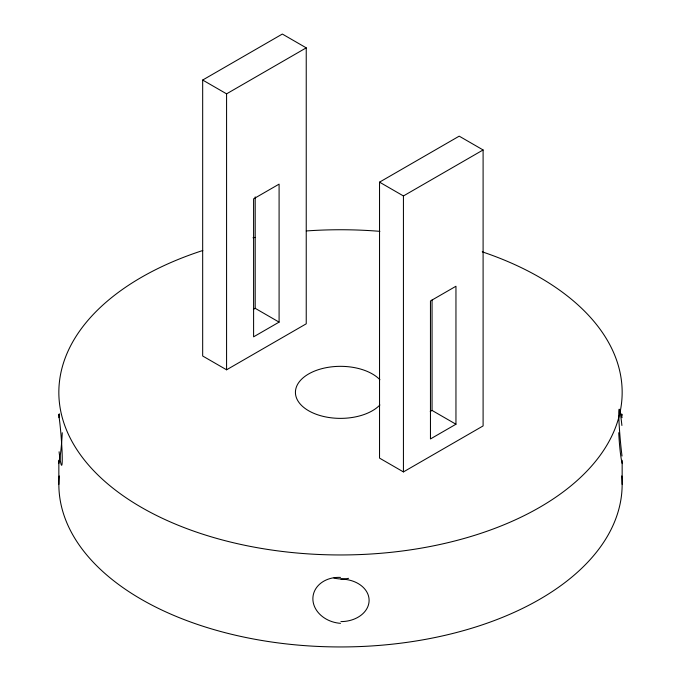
<?xml version="1.0" encoding="UTF-8"?>
<svg xmlns="http://www.w3.org/2000/svg" width="681" height="681" viewBox="0 0 681 681"><rect width="100%" height="100%" fill="white"/><g stroke="black" fill="none" stroke-linecap="round" stroke-linejoin="round"><path stroke-width="1.02" d="M202.674 80.043L282.343 34.05L306.237 47.849L306.237 323.807L226.577 369.8L202.674 356.001L202.674 80.043L226.577 93.842L306.237 47.849M379.538 182.15L459.198 136.157L483.101 149.956L483.101 425.923L403.433 471.916L379.538 458.117L379.538 182.15L403.433 195.949L483.101 149.956M253.375 309.37L255.196 308.323L279.091 322.122L279.091 184.134L253.596 198.852L253.596 336.831L279.091 322.122M430.23 411.477L432.052 410.43L455.955 424.229L455.955 286.25L430.46 300.959L430.46 438.947L455.955 424.229M622.153 484.344L622.153 461.114A28.032 1.481 85.1 0 0 622.153 460.288M432.052 300.04L432.052 410.43M403.433 195.949L403.433 471.916M255.196 196.877L255.196 308.323M226.577 93.842L226.577 369.8M58.847 461.114L58.847 484.344M621.77 475.934A281.653 162.606 0 0 1 340.5 646.95A281.653 162.606 0 0 1 59.23 475.934M482.267 251.842A281.653 162.606 0 0 1 555.015 497.726A281.653 162.606 0 0 1 122.98 495.649A281.653 162.606 0 0 1 202.81 250.497M253 237.788A281.653 162.606 0 0 1 255.06 237.405M306.271 230.953A281.653 162.606 0 0 1 379.862 231.336M379.904 404.982A45.065 26.014 0 0 1 311.728 412.38A45.065 26.014 0 0 1 311.728 372.328A45.065 26.014 0 0 1 379.904 379.726M62.26 432.741A28.125 2.486 -86.4 0 1 58.728 463.591M58.958 417.657A28.125 2.486 -86.4 0 1 59.587 413.912M58.847 415.155A28.032 1.745 85.5 0 1 58.847 414.184M58.779 414.984A28.142 1.737 85.5 0 1 62.235 458.151A28.142 1.737 85.5 0 1 59.085 451.775M58.855 461.071A28.032 1.473 -85.2 0 1 58.855 460.177M348.553 578.331A28.168 22.992 1 0 1 333.92 578.058M340.509 623.328A28.125 22.848 10 0 1 312.877 598.752A28.125 22.848 10 0 1 340.491 577.403M340.9 579.139A28.142 21.23 -0.1 0 1 369.102 600.344A28.142 21.23 -0.1 0 1 340.909 621.6M622.272 463.625A28.125 2.486 86.4 0 1 618.74 432.733M621.421 413.946A28.125 2.486 86.4 0 1 622.042 417.691M622.025 456.032A28.142 1.481 85.2 0 1 618.765 413.886A28.142 1.481 85.2 0 1 621.906 425.472M622.145 414.286A28.032 1.728 -85.5 0 1 622.145 415.231"/></g></svg>
